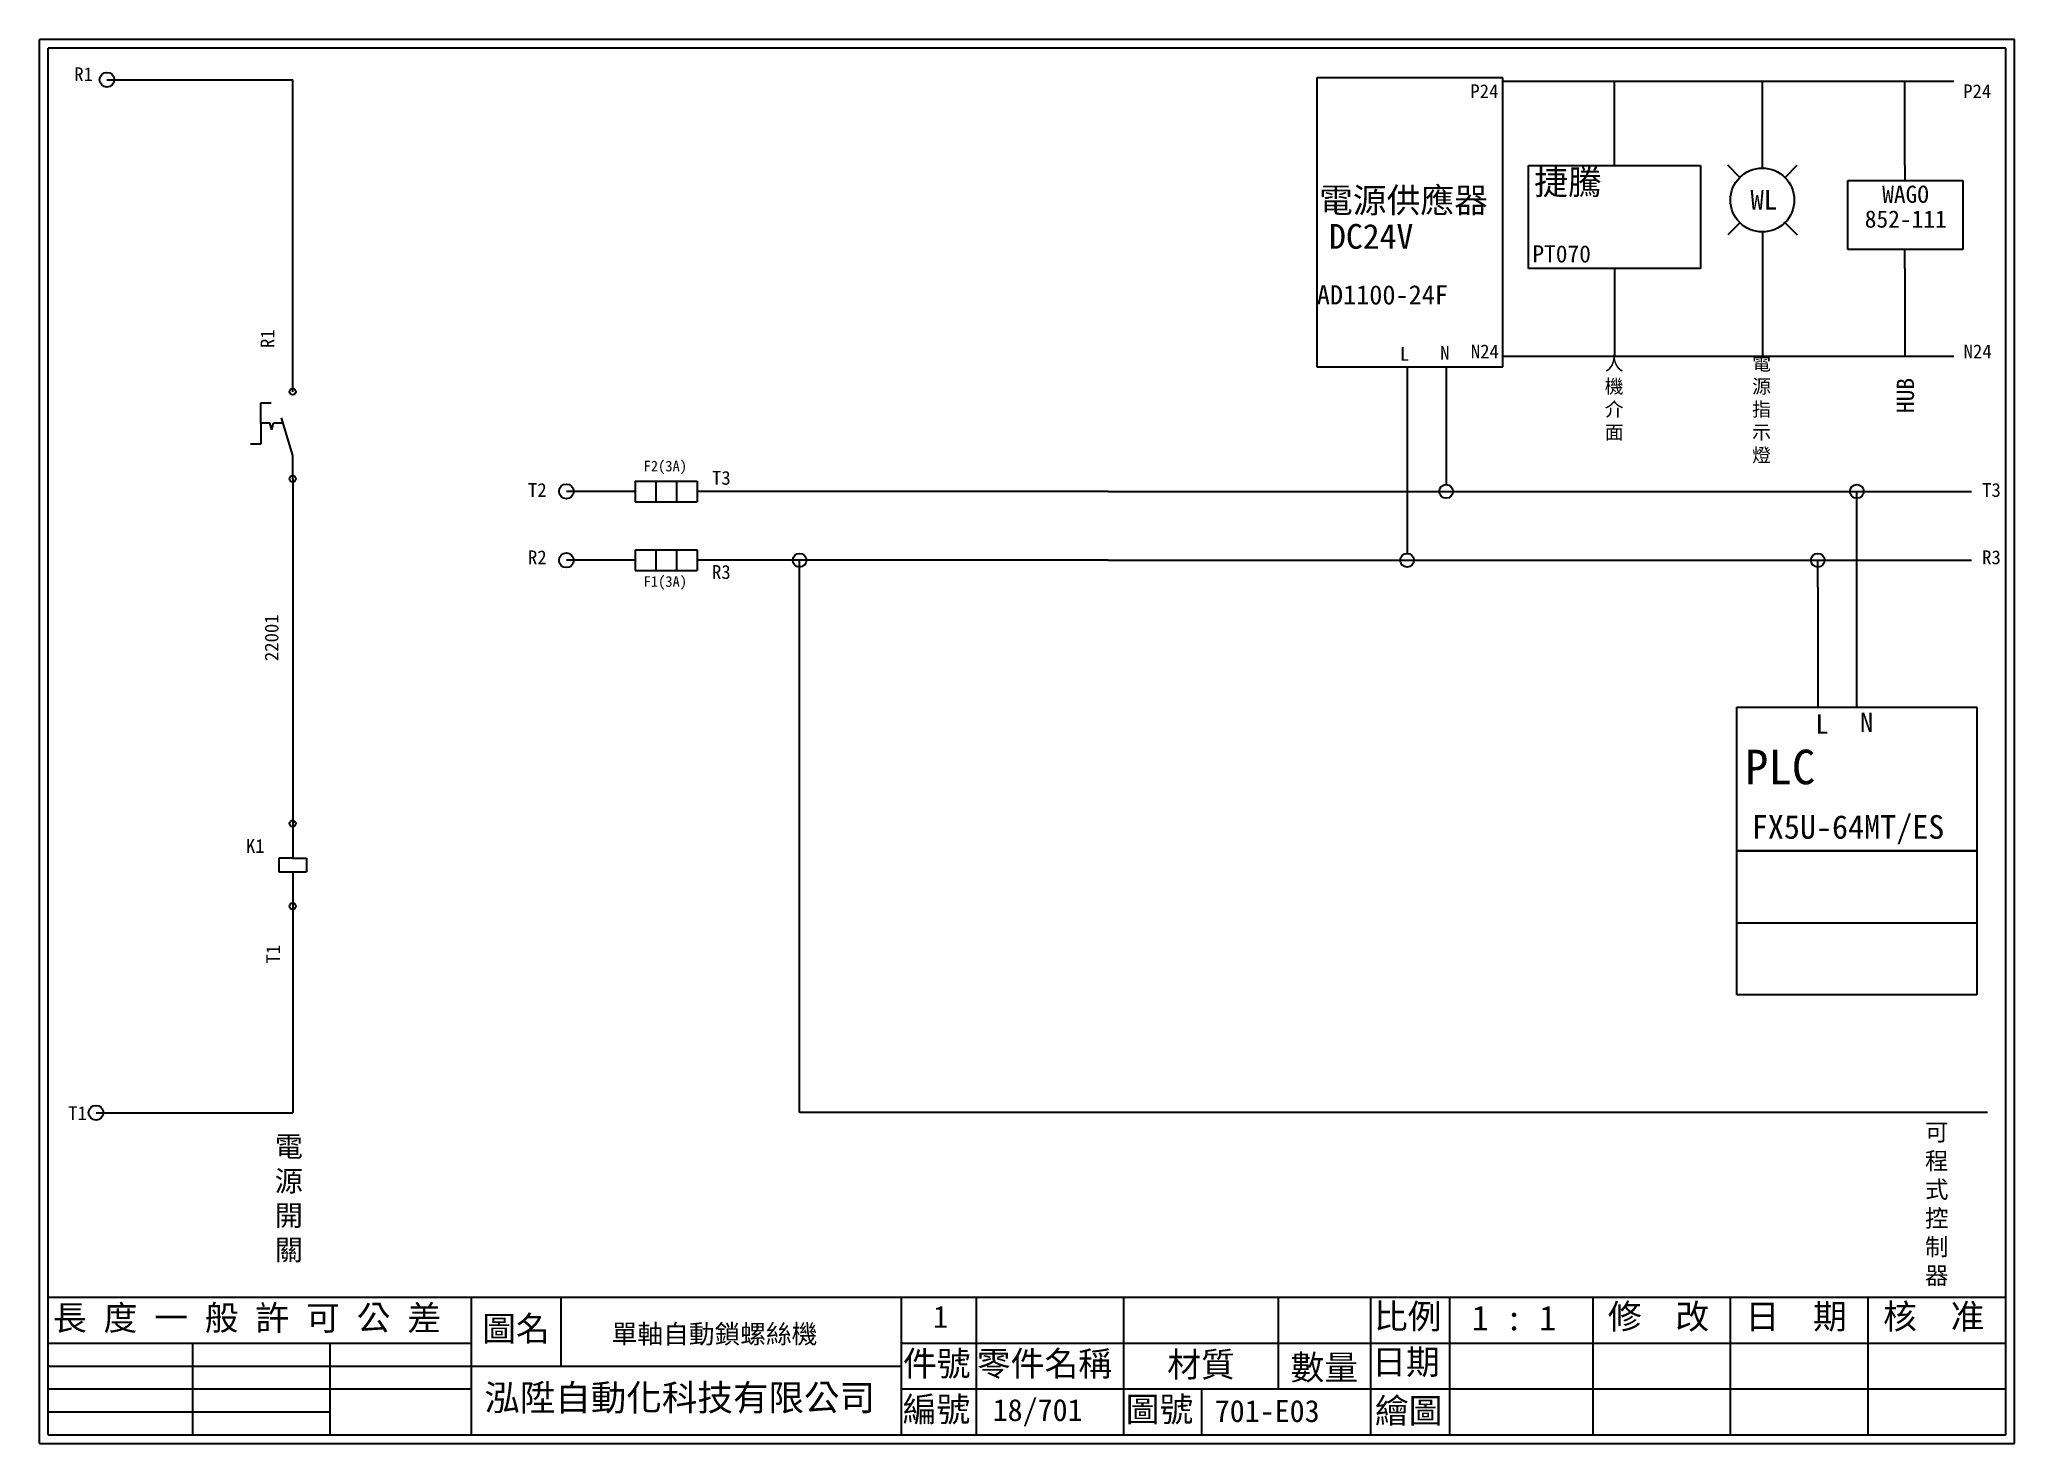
# Model space of a CAD drawing. Extents: x 1092 to 1379, y 1199 to 1403.
import ezdxf
from ezdxf.enums import TextEntityAlignment as Align

# ---------------------------------------------------------------- set-up
doc = ezdxf.new("R2010")
doc.units = 0
doc.layers.get('0').update_dxf_attribs({"linetype": 'CONTINUOUS'})
for name, color, linetype in [('7', 7, 'CONTINUOUS'), ('圖框層', 7, 'CONTINUOUS'), ('文字層', 4, 'CONTINUOUS'), ('標尺寸層', 3, 'CONTINUOUS')]:
    doc.layers.add(name, color=color, linetype=linetype)
doc.styles.add('CNS', font='romanc.shx', dxfattribs={"bigfont": 'chineset.shx'})
doc.styles.add('STSL', font='kaiu.ttf')

msp = doc.modelspace()

# ---------------------------------------------------------------- linework, layer by layer
for p, q in [((1304.25, 1397.28), (1277.25, 1397.28)), ((1277.25, 1397.28), (1277.25, 1355.28)), ((1304.25, 1355.28), (1304.25, 1397.28)), ((1369.82, 1396.75), (1304.25, 1396.75)), ((1341.99, 1388.07), (1341.99, 1396.75)), ((1362.7, 1388.07), (1362.7, 1396.75)), ((1341.99, 1384.17), (1341.99, 1388.07)), ((1308.02, 1384.57), (1333.02, 1384.57)), ((1308.02, 1369.57), (1308.02, 1384.57)), ((1333.02, 1384.57), (1333.02, 1369.57)), ((1338.71, 1382.81), (1336.95, 1384.58)), ((1345.28, 1382.81), (1347.04, 1384.58)), ((1354.43, 1382.37), (1371.12, 1382.37)), ((1354.43, 1372.35), (1354.43, 1382.37)), ((1371.12, 1382.37), (1371.12, 1372.35)), ((1338.71, 1376.24), (1336.95, 1374.48)), ((1341.99, 1374.89), (1341.99, 1370.94)), ((1345.28, 1376.24), (1347.04, 1374.48)), ((1371.12, 1372.35), (1354.43, 1372.35)), ((1128.42, 1351.69), (1128.42, 1369.42)), ((1333.02, 1369.57), (1308.02, 1369.57)), ((1341.99, 1370.94), (1341.99, 1356.8)), ((1277.25, 1355.28), (1300.25, 1355.28)), ((1290.36, 1355.28), (1290.36, 1328.2)), ((1296.03, 1355.28), (1296.03, 1338.2)), ((1300.25, 1355.28), (1304.25, 1355.28)), ((1369.82, 1356.8), (1304.25, 1356.8)), ((1123.77, 1347.05), (1123.77, 1350.05)), ((1123.77, 1350.05), (1125.27, 1350.05)), ((1123.77, 1347.05), (1123.77, 1344.05)), ((1125.38, 1346.17), (1125.11, 1347.17)), ((1125.38, 1346.17), (1125.65, 1347.17)), ((1123.77, 1344.05), (1122.27, 1344.05)), ((1128.42, 1339.02), (1128.42, 1342.41)), ((1246.92, 1337.2), (1372.36, 1337.2)), ((1355.72, 1305.87), (1355.72, 1337.2)), ((1246.92, 1327.2), (1372.36, 1327.2)), ((1338.3, 1305.87), (1373.15, 1305.87)), ((1338.3, 1284.96), (1338.3, 1305.87)), ((1373.15, 1305.87), (1373.15, 1284.96)), ((1373.15, 1284.96), (1338.3, 1284.96)), ((1338.3, 1284.96), (1373.15, 1284.96)), ((1338.3, 1264.05), (1338.3, 1284.96)), ((1373.15, 1284.96), (1373.15, 1264.05)), ((1373.15, 1264.05), (1338.3, 1264.05))]:
    msp.add_line(p, q)
for centre, radius in [((1101.43, 1397.01), 1.07), ((1341.99, 1379.53), 4.64), ((1168.19, 1337.2), 1.07), ((1296.03, 1337.2), 1), ((1168.19, 1327.2), 1.07), ((1290.36, 1327.2), 1), ((1099.84, 1246.94), 1.07)]:
    msp.add_circle(centre, radius)
at = {"layer": '7'}
for p, q in [((1123.77, 1347.17), (1125.11, 1347.17)), ((1125.65, 1347.17), (1126.99, 1347.17))]:
    msp.add_line(p, q, dxfattribs=at)
for centre in [(1128.42, 1351.69), (1128.42, 1339.02), (1128.42, 1288.94), (1128.42, 1276.94)]:
    msp.add_circle(centre, 0.464, dxfattribs=at)
at = {"layer": '圖框層', "color": 7}
for p, q in [((1378.63, 1402.85), (1091.63, 1402.85)), ((1091.63, 1198.88), (1091.63, 1402.85)), ((1377.38, 1401.6), (1092.88, 1401.6)), ((1092.88, 1200.13), (1092.88, 1401.6)), ((1377.38, 1200.13), (1377.38, 1401.6)), ((1378.63, 1198.88), (1378.63, 1402.85)), ((1092.88, 1220.13), (1203.36, 1220.13)), ((1154.42, 1200.13), (1154.42, 1220.13)), ((1167.45, 1210.13), (1167.45, 1220.13)), ((1203.36, 1220.13), (1377.38, 1220.13)), ((1216.9, 1200.13), (1216.9, 1220.13)), ((1227.78, 1200.13), (1227.78, 1220.13)), ((1249.2, 1200.13), (1249.2, 1220.13)), ((1271.68, 1206.8), (1271.68, 1220.13)), ((1285.09, 1200.13), (1285.09, 1220.13)), ((1296.57, 1200.13), (1296.57, 1220.13)), ((1317.38, 1200.13), (1317.38, 1220.13)), ((1337.38, 1200.13), (1337.38, 1220.13)), ((1357.38, 1200.13), (1357.38, 1220.13)), ((1092.88, 1213.46), (1154.42, 1213.46)), ((1113.92, 1200.13), (1113.92, 1213.46)), ((1133.86, 1200.13), (1133.86, 1213.46)), ((1216.9, 1213.46), (1377.38, 1213.46)), ((1092.88, 1210.13), (1156.91, 1210.13)), ((1156.91, 1210.13), (1216.9, 1210.13)), ((1092.88, 1206.8), (1154.42, 1206.8)), ((1216.9, 1206.8), (1377.38, 1206.8)), ((1260.51, 1200.13), (1260.51, 1206.8)), ((1092.88, 1203.47), (1133.86, 1203.47)), ((1092.88, 1200.13), (1377.38, 1200.13)), ((1091.63, 1198.88), (1378.63, 1198.88))]:
    msp.add_line(p, q, dxfattribs=at)
at = {"layer": '圖框層', "color": 4}
msp.add_point((1297.17, 1206.8), dxfattribs=at)
at = {"layer": '標尺寸層', "color": 0}
for p, q in [((1101.43, 1397.01), (1128.42, 1397.01)), ((1128.42, 1369.42), (1128.42, 1397.01)), ((1362.7, 1384.57), (1362.7, 1382.37)), ((1362.7, 1369.57), (1362.7, 1372.35)), ((1178.19, 1338.7), (1178.19, 1335.7)), ((1178.19, 1338.7), (1181.19, 1338.7)), ((1178.19, 1338.7), (1178.19, 1337.2)), ((1181.19, 1338.7), (1184.19, 1338.7)), ((1181.19, 1338.7), (1181.19, 1335.7)), ((1184.19, 1338.7), (1187.19, 1338.7)), ((1184.19, 1338.7), (1184.19, 1335.7)), ((1187.19, 1338.7), (1187.19, 1335.7)), ((1187.19, 1338.7), (1187.19, 1337.2)), ((1178.19, 1337.2), (1168.19, 1337.2)), ((1178.19, 1335.7), (1187.19, 1335.7)), ((1205.89, 1337.2), (1187.19, 1337.2)), ((1215.13, 1337.2), (1205.89, 1337.2)), ((1237.09, 1337.2), (1215.13, 1337.2)), ((1246.92, 1337.2), (1237.09, 1337.2)), ((1178.19, 1327.2), (1168.19, 1327.2)), ((1178.19, 1328.7), (1178.19, 1325.7)), ((1178.19, 1328.7), (1181.19, 1328.7)), ((1178.19, 1328.7), (1178.19, 1327.2)), ((1181.19, 1328.7), (1184.19, 1328.7)), ((1181.19, 1328.7), (1181.19, 1325.7)), ((1184.19, 1328.7), (1187.19, 1328.7)), ((1184.19, 1328.7), (1184.19, 1325.7)), ((1187.19, 1328.7), (1187.19, 1325.7)), ((1187.19, 1328.7), (1187.19, 1327.2)), ((1205.89, 1327.2), (1187.19, 1327.2)), ((1202.09, 1246.99), (1202.09, 1327.2)), ((1215.13, 1327.2), (1205.89, 1327.2)), ((1237.09, 1327.2), (1215.13, 1327.2)), ((1246.92, 1327.2), (1237.09, 1327.2)), ((1350.04, 1323.3), (1350.04, 1327.2)), ((1178.19, 1325.7), (1187.19, 1325.7)), ((1099.84, 1246.94), (1128.42, 1246.94)), ((1237.09, 1246.99), (1202.09, 1246.99)), ((1256.48, 1246.99), (1237.09, 1246.99)), ((1237.09, 1246.99), (1237.09, 1246.99))]:
    msp.add_line(p, q, dxfattribs=at)
at = {"layer": '標尺寸層', "color": 7}
for p, q in [((1320.52, 1384.57), (1320.52, 1396.75)), ((1362.7, 1384.57), (1362.7, 1396.75)), ((1320.52, 1369.57), (1320.52, 1356.8)), ((1362.7, 1369.57), (1362.7, 1356.8)), ((1128.42, 1342.41), (1126.81, 1347.87)), ((1128.42, 1339.02), (1128.42, 1339.02)), ((1128.42, 1339.02), (1128.42, 1318.94)), ((1350.04, 1323.3), (1350.04, 1305.86)), ((1128.42, 1318.94), (1128.42, 1288.94)), ((1128.42, 1288.94), (1128.42, 1283.94)), ((1128.42, 1283.94), (1126.42, 1283.94)), ((1126.42, 1283.94), (1126.42, 1281.94)), ((1128.42, 1283.94), (1130.42, 1283.94)), ((1130.42, 1283.94), (1130.42, 1281.94)), ((1126.42, 1281.94), (1128.42, 1281.94)), ((1128.42, 1281.94), (1130.42, 1281.94)), ((1128.42, 1281.94), (1128.42, 1276.94)), ((1128.42, 1276.94), (1128.42, 1246.94)), ((1374.7, 1246.99), (1256.48, 1246.99))]:
    msp.add_line(p, q, dxfattribs=at)
at = {"layer": '標尺寸層'}
msp.add_line((1338.3, 1274.5), (1373.15, 1274.5), dxfattribs=at)
at = {"layer": '標尺寸層', "color": 7}
for centre in [(1355.72, 1337.2), (1202.09, 1327.2), (1350.04, 1327.2)]:
    msp.add_circle(centre, 1, dxfattribs=at)

# ---------------------------------------------------------------- texts
at = {"color": 7}
msp.add_text('WL', height=2.856, dxfattribs=at).set_placement((1342.2, 1379.58), align=Align.MIDDLE_CENTER)
at = {"layer": '圖框層', "color": 4, "style": 'STSL'}
for s, height, p in [('R1', 2, (1096.68, 1396.81)), ('P24', 2, (1299.55, 1394.34)), ('P24', 2, (1371.17, 1394.34)), ('捷騰', 3.6, (1308.83, 1380.34)), ('電源供應器', 3.6, (1277.56, 1377.7)), ('WAGO', 2.5, (1359.4, 1379.12)), ('852-111', 2.5, (1356.87, 1375.52)), ('DC24V', 3.6, (1279.02, 1372.45)), ('PT070', 2.5, (1308.57, 1370.46)), ('AD1100-24F', 2.8, (1277.25, 1364.36)), ('L', 2, (1289.32, 1356.19)), ('N', 2, (1295.18, 1356.33)), ('N24', 2, (1299.62, 1356.54)), ('N24', 2, (1371.23, 1356.54)), ('F2(3A)', 1.547, (1179.41, 1340.11)), ('T2', 2, (1162.61, 1336.41)), ('T3', 2, (1189.35, 1338.17)), ('T3', 2, (1373.92, 1336.41)), ('R2', 2, (1162.61, 1326.63)), ('R3', 2, (1189.35, 1324.49)), ('R3', 2, (1373.92, 1326.63)), ('F1(3A)', 1.547, (1179.41, 1323.34)), ('L', 2.79, (1349.72, 1302.01)), ('N', 2.79, (1356.19, 1302.27)), ('PLC', 5.018, (1339.44, 1294.66)), ('K1', 2, (1121.62, 1284.69)), ('T1', 2, (1095.8, 1245.88)), ('    長 度 一 般 許 可 公 差', 3.6, (1083.77, 1215.34)), ('圖名', 3.6, (1155.96, 1213.78)), ('比例', 3.6, (1285.55, 1215.56)), ('修  改', 3.6, (1319.54, 1215.54)), ('日  期', 3.6, (1339.54, 1215.54)), ('核  准', 3.6, (1359.54, 1215.54)), ('單軸自動鎖螺絲機', 2.74, (1174.77, 1213.42)), ('件號', 3.6, (1217.11, 1208.7)), ('零件名稱', 3.6, (1227.84, 1208.69)), ('材質', 3.6, (1255.51, 1208.56)), ('數量', 3.6, (1273.42, 1208.13)), ('日期', 3.6, (1285.29, 1208.93)), ('泓陞自動化科技有限公司', 3.7846, (1156.26, 1203.65)), ('編號', 3.6, (1217.06, 1202.04)), ('18/701', 3.2, (1230.14, 1202.14)), ('圖號', 3.6, (1249.47, 1202.04)), ('繪圖', 3.6, (1285.68, 1201.85))]:
    msp.add_text(s, height=height, dxfattribs=at).set_placement(p)
for s, height, p in [('R1', 2, (1125.76, 1358.03)), ('HUB', 2.5, (1364.02, 1348.58)), ('22001', 2, (1126.35, 1312.54)), ('T1', 2, (1126.58, 1268.61))]:
    msp.add_text(s, height=height, rotation=90, dxfattribs=at).set_placement(p)
at = {"layer": '圖框層', "color": 7, "style": 'STSL'}
msp.add_text('FX5U-64MT/ES', height=3.4277, dxfattribs=at).set_placement((1340.45, 1286.74))
at = {"layer": '文字層', "color": 4, "style": 'STSL'}
for s, height, p in [('1 ', 3.2, (1221.48, 1215.69)), ('1 : 1', 3.599, (1299.78, 1215.31)), ('701-E03', 3.2, (1262.41, 1202))]:
    msp.add_text(s, height=height, dxfattribs=at).set_placement(p)
at = {"layer": '標尺寸層', "color": 7, "attachment_point": 1, "style": 'CNS'}
for s, insert, char_height, width in [('{\\fDFKai-SB|b0|i0|c136|p65;人機介面}', (1319.09, 1356.8), 2, 4.1392), ('{\\fDFKai-SB|b0|i0|c136|p65;電\\P源指示燈}', (1340.5, 1356.8), 2, 4.1392), ('{\\fDFKai-SB|b0|i0|c136|p65;電源開關}', (1125.81, 1243.52), 3, 5.4243), ('{\\fDFKai-SB|b0|i0|c136|p65;可程式控制器}', (1365.62, 1245.37), 2.5, 5.4243)]:
    msp.add_mtext(s, dxfattribs=dict(at, insert=insert, char_height=char_height, width=width))

doc.saveas('drawing.dxf')
